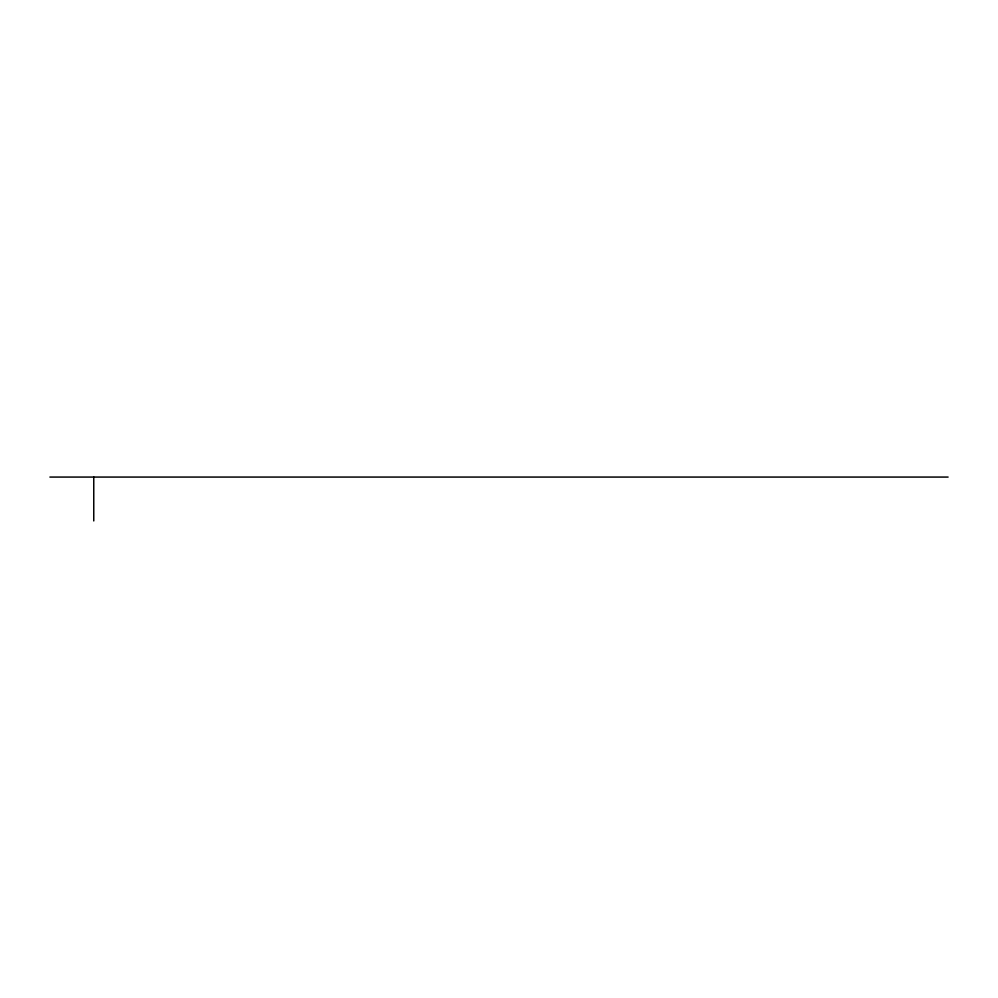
<?xml version="1.0" encoding="UTF-8"?>
<svg xmlns="http://www.w3.org/2000/svg" width="998" height="998" viewBox="0 0 998 998"><rect width="100%" height="100%" fill="white"/><g stroke="black" fill="none" stroke-linecap="round" stroke-linejoin="round"><path stroke-width="1.5" d="M49.9 477.069L948.1 477.069M93.762 477.069L93.762 520.931"/></g></svg>
